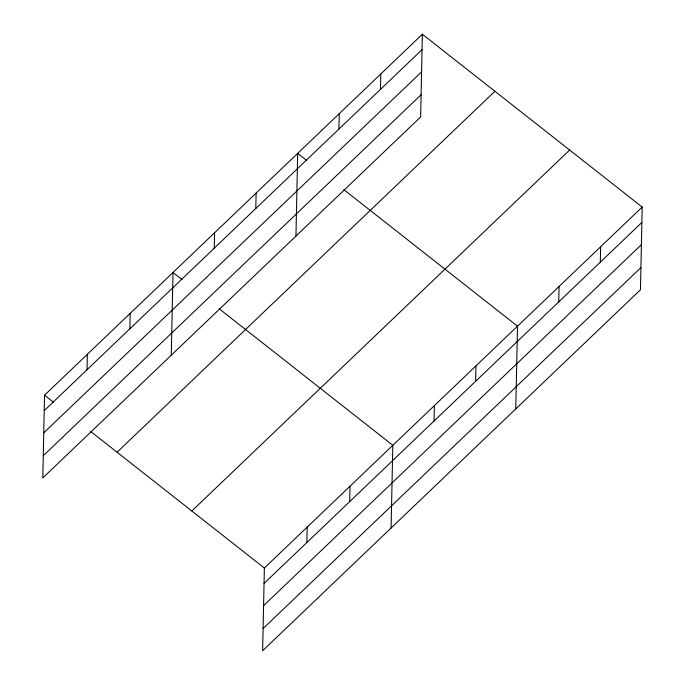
<?xml version="1.0" encoding="UTF-8"?>
<svg xmlns="http://www.w3.org/2000/svg" width="685" height="685" viewBox="0 0 685 685"><rect width="100%" height="100%" fill="white"/><g stroke="black" fill="none" stroke-linecap="round" stroke-linejoin="round"><path stroke-width="1.03" d="M422.371 34.25L44.542 395.211L42.812 477.933L420.633 116.972L422.371 34.25L642.188 207.067L640.458 289.789L262.629 650.75L264.367 568.028L642.188 207.067M87.038 369.712L87.363 354.299M129.859 328.809L130.184 313.387M171.267 355.207L173.005 272.484L182.073 279.608M214.242 248.193L214.568 232.78M255.805 208.488L256.121 193.076M295.954 236.094L297.684 153.363L306.752 160.495M306.863 542.529L307.188 527.116M338.921 129.08L339.246 113.659M349.684 501.625L350.009 486.204M380.483 89.367L380.809 73.954M391.092 528.024L392.822 445.301L219.166 308.772M434.059 421.01L434.384 405.597M475.621 381.305L475.947 365.893M515.771 408.911L517.509 326.18L343.844 189.659M558.746 301.888L559.071 286.476M600.308 262.184L600.625 246.771M44.225 410.623L422.046 49.662M43.754 432.834L421.583 71.874M43.275 455.722L421.104 94.761M117.084 452.237L494.912 91.276M191.826 510.993L569.646 150.041M264.042 583.44L641.862 222.479M263.579 605.651L641.4 244.691M263.1 628.539L640.92 267.578M44.542 395.211L53.61 402.335M90.703 431.499L264.367 568.028"/></g></svg>
